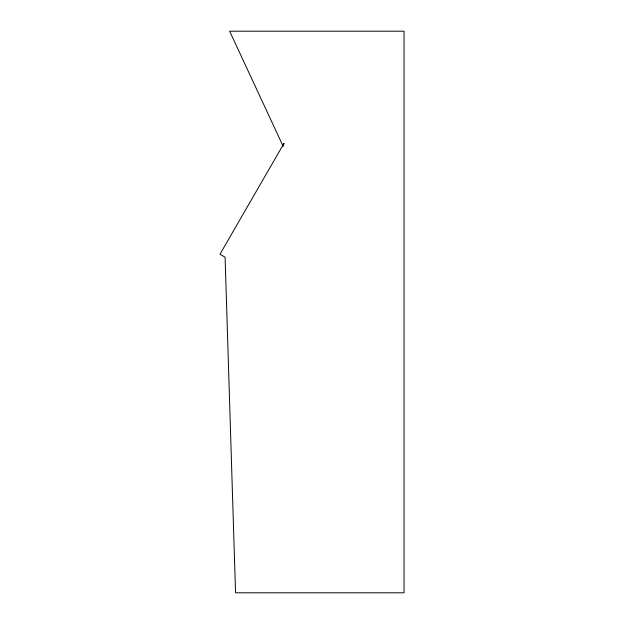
<?xml version="1.0" encoding="UTF-8"?>
<svg xmlns="http://www.w3.org/2000/svg" width="624" height="624" viewBox="0 0 624 624"><rect width="100%" height="100%" fill="white"/><g stroke="black" fill="none" stroke-linecap="round" stroke-linejoin="round"><path stroke-width="0.94" d="M283.967 143.411L283.171 146.359L229.64 31.2L404.032 31.2L404.032 592.8L235.552 592.8L225.092 257.205L219.968 254.257L283.967 143.411"/></g></svg>
